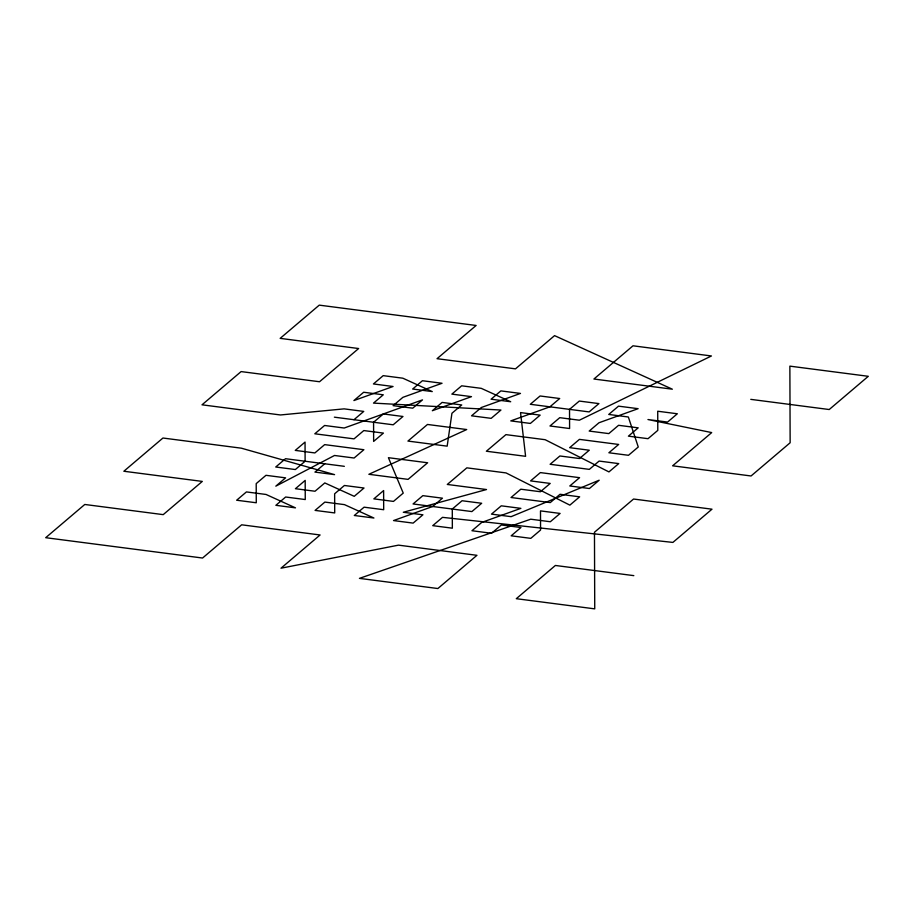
<?xml version="1.0" encoding="UTF-8"?>
<svg xmlns="http://www.w3.org/2000/svg" width="914" height="914" viewBox="0 0 914 914"><rect width="100%" height="100%" fill="white"/><g stroke="black" fill="none" stroke-linecap="round" stroke-linejoin="round"><path stroke-width="1.37" d="M353.969 419.72L363.738 411.414L344.132 408.866L280.449 414.967L202.017 404.811L241.102 371.587L319.534 381.744L358.619 348.531L280.175 338.363L319.26 305.139L476.125 325.464L437.052 358.688L515.485 368.856L554.558 335.632L672.35 389.193L593.917 379.024L633.002 345.8L711.435 355.969L579.362 420.212L559.756 417.675L549.988 425.981L569.593 428.517L569.525 409.369L579.293 401.063L598.91 403.6L589.13 411.906L530.314 404.285L540.083 395.979L559.688 398.515L549.92 406.821L510.766 420.897L530.383 423.433L540.151 415.127L520.534 412.591L525.596 456.315L486.374 451.23L505.922 434.63L545.132 439.703L608.952 471.91L618.721 463.604L599.116 461.067L589.336 469.373L550.125 464.289L559.894 455.983L579.499 458.52L589.267 450.214L569.662 447.677L579.43 439.371L618.652 444.455L608.884 452.761L628.489 455.298L638.258 446.992L628.352 416.99L608.747 414.453L618.515 406.147L638.121 408.684L598.978 422.759L589.199 431.065L608.815 433.602L618.584 425.296L638.189 427.843L628.421 436.149L648.026 438.686L657.794 430.38L657.726 411.231L677.343 413.768L667.574 422.074L647.957 419.537L711.709 432.585L672.624 465.809L751.057 475.977L790.142 442.753L789.867 366.137L868.3 376.305L829.215 409.529L750.782 399.361M324.733 463.786L314.953 472.092L334.57 474.629L241.376 448.191L162.943 438.023L123.858 471.247L202.291 481.415L163.218 514.639L84.785 504.471L45.7 537.695L202.565 558.031L241.65 524.807L320.083 534.976L280.998 568.2L398.515 545.144L476.948 555.312L437.875 588.536L359.442 578.368L530.726 519.198L550.331 521.745L560.099 513.439L540.494 510.892L540.562 530.051L530.794 538.357L511.177 535.81L520.946 527.504L501.34 524.967L491.572 533.273L471.967 530.726L481.735 522.42L520.877 508.355L501.272 505.819L491.504 514.125L511.109 516.661L599.184 480.216L589.404 488.522L569.799 485.974L579.567 477.679L540.357 472.595L530.588 480.901L550.194 483.437L540.425 491.743L520.809 489.207L511.04 497.513L550.262 502.586L560.031 494.28L579.636 496.828L569.868 505.134L506.059 472.926L466.837 467.842L447.3 484.454L486.511 489.538L403.303 512.263L422.908 514.799L413.139 523.105L393.534 520.569L432.676 506.493L442.445 498.187L422.839 495.651L413.071 503.957L471.898 511.577L481.667 503.271L462.061 500.735L452.281 509.041L452.35 528.189L432.745 525.653L442.513 517.347L672.898 542.413L711.983 509.189L633.551 499.033L594.466 532.256L594.74 608.861L516.307 598.693L555.381 565.469L633.825 575.637M334.364 417.172L393.191 424.793L402.96 416.487L383.343 413.951L373.575 422.257L373.643 441.405L383.412 433.099L363.806 430.563L354.038 438.869L314.816 433.784L324.596 425.478L344.201 428.026L422.497 399.875L412.728 408.181L393.123 405.645L402.891 397.339L442.033 383.274L422.428 380.727L412.66 389.033L432.265 391.58L402.823 378.19L383.206 375.643L373.438 383.949L393.054 386.496L353.901 400.561L363.669 392.255L383.274 394.802L373.506 403.108L500.929 410.043L491.161 418.349L471.555 415.813L481.324 407.507L520.466 393.431L500.861 390.895L491.092 399.201L510.698 401.737L481.255 388.347L461.65 385.811L451.87 394.117L471.487 396.653L432.333 410.729L442.102 402.423L461.719 404.959L451.939 413.265L447.163 446.158L407.941 441.074L427.489 424.462L466.7 429.546L368.868 474.297L408.078 479.37L427.626 462.77L388.404 457.686L403.234 493.103L393.466 501.409L373.849 498.873L383.617 490.567L383.686 509.715L364.08 507.179L354.312 515.485L373.917 518.021L344.475 504.631L324.87 502.094L315.09 510.4L334.707 512.937L334.638 493.788L344.407 485.483L364.012 488.019L354.244 496.325L324.801 482.935L315.022 491.241L295.416 488.704L305.185 480.398L305.253 499.547L285.648 497.01L275.879 505.316L295.485 507.853L266.043 494.463L246.426 491.926L236.657 500.232L256.274 502.769L256.206 483.62L265.974 475.314L285.579 477.851L275.811 486.157L334.501 455.48L354.106 458.017L363.875 449.711L324.664 444.627L314.884 452.933L295.279 450.396L305.048 442.09L305.116 461.239L295.348 469.545L275.742 467.008L285.511 458.702L344.338 466.323"/></g></svg>
